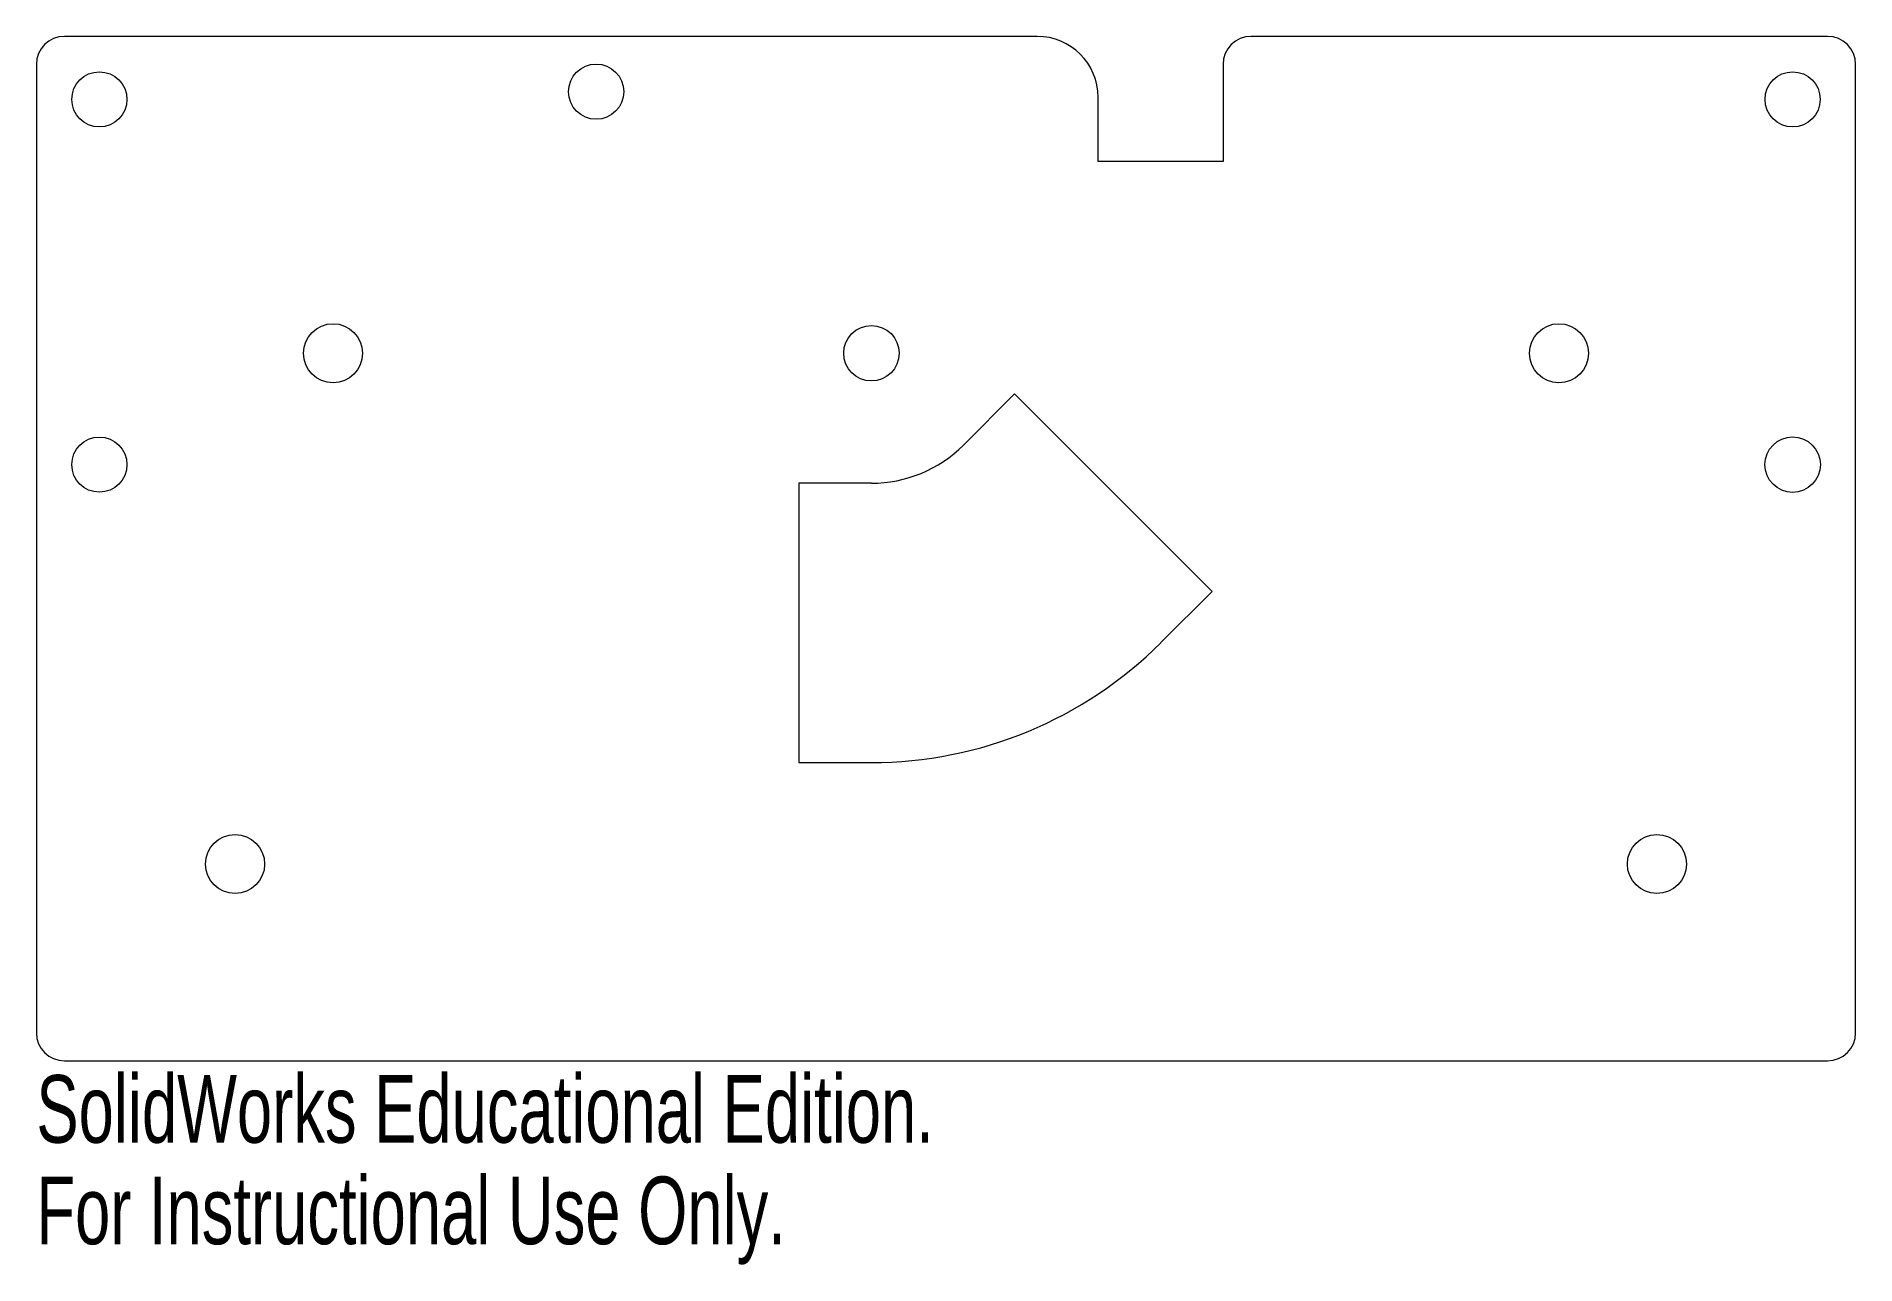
# Model space of a CAD drawing. Header units: millimetres. Extents: x -65 to 65, y -67 to 20.
import ezdxf

# ---------------------------------------------------------------- set-up
doc = ezdxf.new("R2010")
doc.units = ezdxf.units.MM
doc.styles.add('SLDTEXTSTYLE0', font='TXT', dxfattribs={"width": 0.7})

msp = doc.modelspace()

# ---------------------------------------------------------------- linework, layer by layer
at = {"color": 7, "linetype": 'Continuous', "lineweight": 15}
for p, q in [((6.52, 20.3), (-63, 20.3)), ((63, 20.3), (21.8, 20.3)), ((-65, 18.3), (-65, -50.9)), ((19.8, 18.3), (19.8, 11.37)), ((65, -50.9), (65, 18.3)), ((10.87, 11.37), (10.87, 15.95)), ((19.8, 11.37), (10.87, 11.37)), ((4.9, -5.25), (1.24, -8.91)), ((19.02, -19.36), (4.9, -5.25)), ((-5.33, -11.63), (-10.51, -11.63)), ((-10.51, -11.63), (-10.51, -31.59)), ((15.35, -23.02), (19.02, -19.36)), ((-10.51, -31.59), (-5.33, -31.59)), ((-63, -52.9), (63, -52.9))]:
    msp.add_line(p, q, dxfattribs=at)
for centre, radius in [((-25, 16.35), 1.97), ((-60.5, 15.8), 1.97), ((60.5, 15.8), 1.97), ((-43.8, -2.34), 2.11), ((-5.33, -2.34), 1.98), ((43.8, -2.34), 2.11), ((-60.5, -10.3), 1.97), ((60.5, -10.3), 1.98), ((-50.8, -38.84), 2.11), ((50.8, -38.84), 2.11)]:
    msp.add_circle(centre, radius, dxfattribs=at)
for centre, radius, start, end in [((-63, 18.3), 2, 90, 180), ((6.52, 15.95), 4.35, 0, 90), ((21.8, 18.3), 2, 90, 180), ((63, 18.3), 2, 0, 90), ((-5.33, -2.34), 9.29, 270, 315), ((-5.33, -2.34), 29.25, 270, 315), ((-63, -50.9), 2, 180, 270), ((63, -50.9), 2, 270, 0)]:
    msp.add_arc(centre, radius, start, end, dxfattribs=at)

# ---------------------------------------------------------------- texts
at = {"color": 7, "linetype": 'Continuous', "char_height": 4.8336, "attachment_point": 1, "style": 'SLDTEXTSTYLE0'}
for s, insert in [('SolidWorks Educational Edition.', (-65, -53.92)), ('For Instructional Use Only.', (-65, -61.17))]:
    msp.add_mtext(s, dxfattribs=dict(at, insert=insert))

doc.saveas('drawing.dxf')
